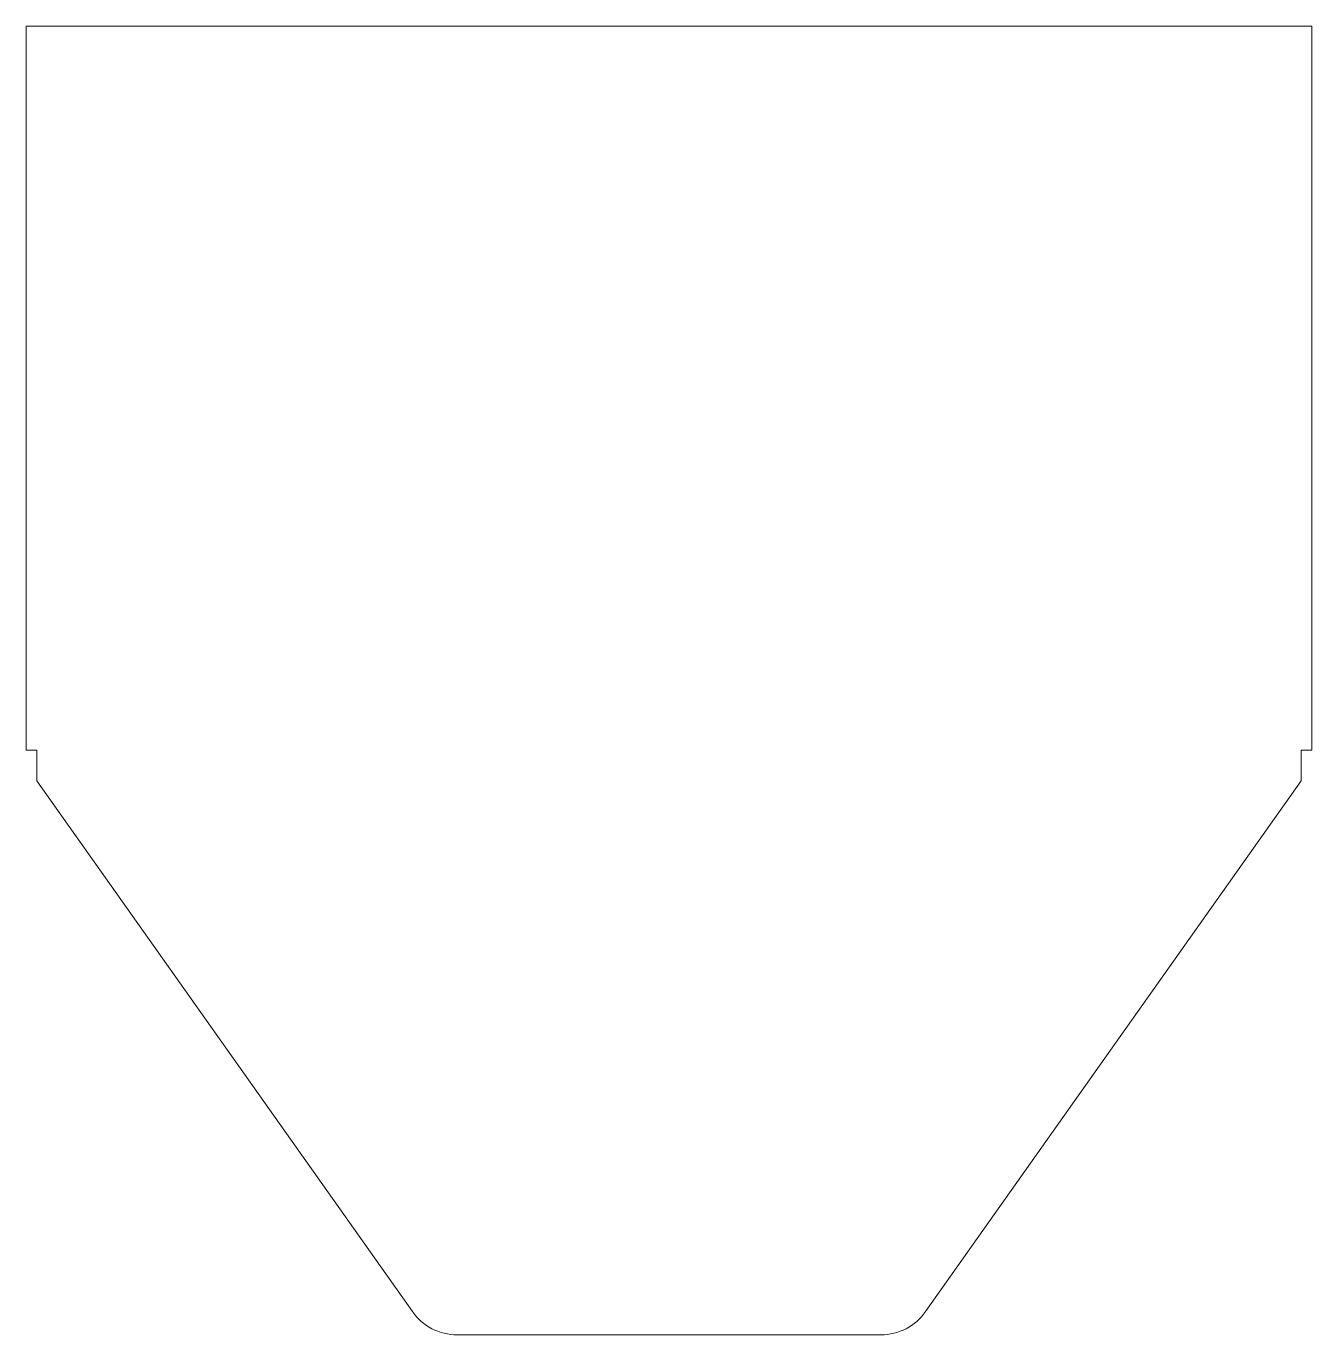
# Model space of a CAD drawing. Header units: millimetres. Extents: x 0 to 81.9, y -66.9 to 16.5.
import ezdxf

# ---------------------------------------------------------------- set-up
doc = ezdxf.new("R2010")
doc.units = ezdxf.units.MM
doc.layers.add('1', color=7, linetype='Continuous', true_color=0xffffff)

msp = doc.modelspace()

# ---------------------------------------------------------------- linework, layer by layer
at = {"layer": '1', "color": 163, "linetype": 'Continuous', "lineweight": 18}
for p, q in [((0, 16.500002), (81.900613, 16.500001)), ((0, 0), (0, 16.500002)), ((81.900613, 0), (81.900613, 16.500001)), ((0, 0), (0, -3.919137)), ((81.900613, 0), (81.900613, -3.919134)), ((0, -29.640709), (0, -3.919137)), ((81.900613, -29.640708), (81.900613, -3.919134)), ((0, -29.640709), (0.685089, -29.640709)), ((0.685089, -31.600279), (0.685089, -29.640709)), ((81.215523, -29.640708), (81.900613, -29.640708)), ((81.215523, -29.640708), (81.215524, -31.600278)), ((24.603292, -65.42568), (0.685089, -31.600279)), ((57.297322, -65.42568), (81.215524, -31.600278)), ((27.461035, -66.904955), (54.439579, -66.904955))]:
    msp.add_line(p, q, dxfattribs=at)
for centre, start, end in [((27.461031, -63.404955), 215.264379, 270), ((54.439583, -63.404955), 270, 324.735623)]:
    msp.add_arc(centre, 3.5, start, end, dxfattribs=at)

doc.saveas('drawing.dxf')
